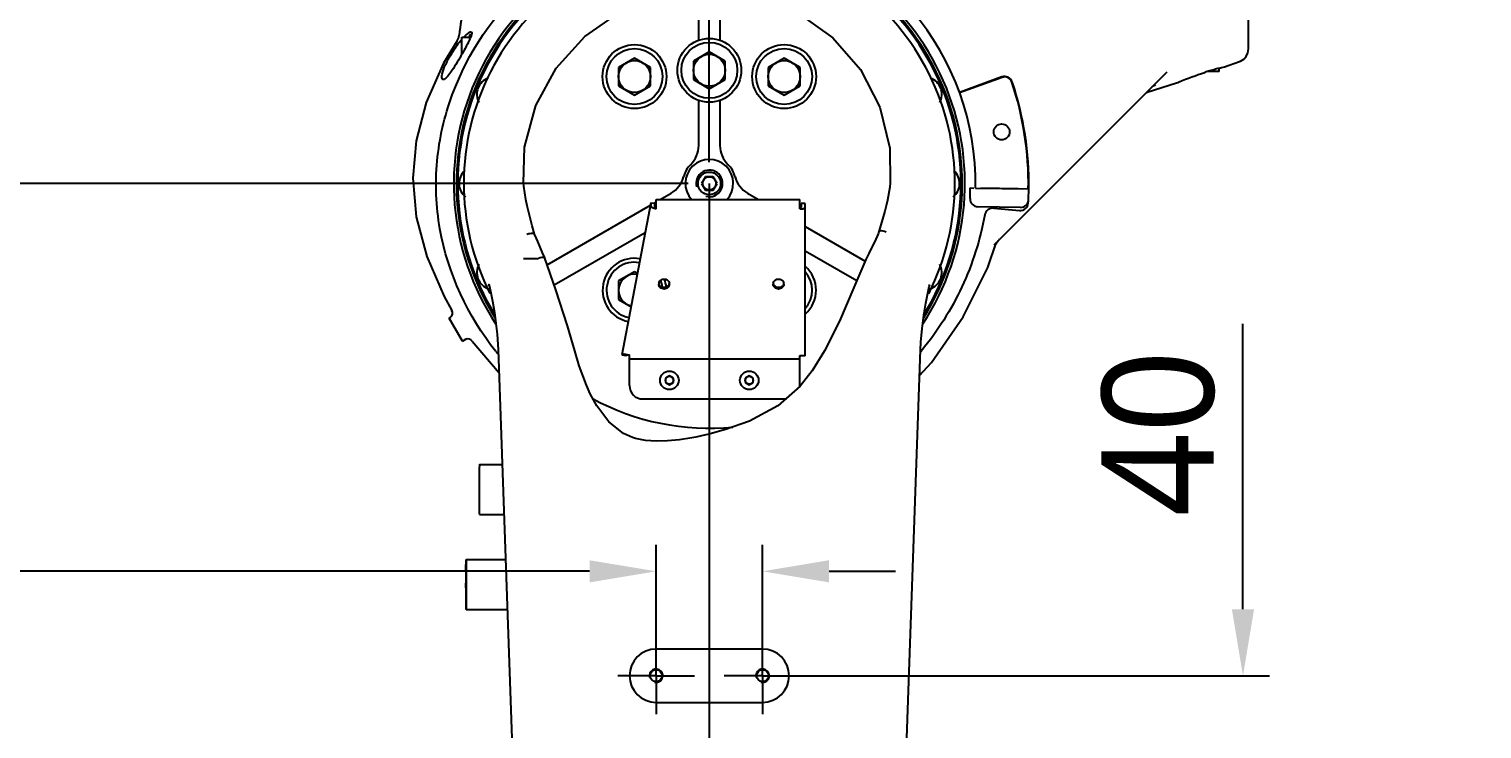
# Model space of a CAD drawing. Header units: millimetres. Extents: x 5828 to 7155, y 123 to 421.
# Drawn here: x 6409.81 to 6437.1, y 283.9 to 297.05 of the extents above; entities that cross this region are included whole.
import ezdxf

# ---------------------------------------------------------------- set-up
doc = ezdxf.new("R2010")
doc.units = ezdxf.units.MM
doc.linetypes.add('CENTER', pattern=[0.6, 0.375, -0.075, 0.075, -0.075])
for name, color, linetype in [('中心线', 7, 'Continuous'), ('外形图', 7, 'Continuous'), ('尺寸标注', 7, 'Continuous')]:
    doc.layers.add(name, color=color, linetype=linetype)
doc.styles.add('微软雅黑', font='msyh.ttc', dxfattribs={"height": 2})
doc.dimstyles.new('尺寸标注_1_20比例', dxfattribs={"dimtxt": 1.5, "dimasz": 1.25, "dimexe": 0.5, "dimexo": 0.4, "dimgap": 0.5, "dimtad": 1, "dimdec": 1, "dimlfac": 20, "dimdsep": 46, "dimtxsty": '微软雅黑', "dimcen": 0.09, "dimadec": 0, "dimazin": 0, "dimtp": 0.01, "dimtm": 0.01, "dimtfac": 1, "dimtdec": 1, "dimtofl": 0, "dimtmove": 0, "dimatfit": 3, "dimfxl": 1, "dimtolj": 1, "dimarcsym": 0})

# ---------------------------------------------------------------- blocks, each defined once
blk = doc.blocks.new('*D1046')
at = {"layer": 'Defpoints', "color": 0}
for p in [(6476.99, 309.876), (6476.99, 306.427), (6422.587, 294.153)]:
    blk.add_point(p, dxfattribs=at)
at = {"layer": '尺寸标注', "color": 0, "linetype": 'Continuous', "lineweight": -2}
for p, q in [((6422.587, 294.553), (6422.587, 310.376)), ((6476.99, 306.827), (6476.99, 310.376)), ((6423.837, 309.876), (6475.74, 309.876))]:
    blk.add_line(p, q, dxfattribs=at)
at = {"layer": '尺寸标注', "color": 0}
for points in [[(6423.837, 310.084), (6423.837, 309.668), (6422.587, 309.876)], [(6475.74, 309.668), (6475.74, 310.084), (6476.99, 309.876)]]:
    blk.add_solid(points, dxfattribs=at)
at = {"layer": '尺寸标注', "color": 0, "insert": (6452.785, 312.557), "char_height": 2, "attachment_point": 2, "style": '微软雅黑'}
blk.add_mtext('\\A1;\\A1;{\\H1.05x;1088}', dxfattribs=at)
blk = doc.blocks.new('*D1047')
at = {"layer": 'Defpoints', "color": 0}
for p in [(6385.235, 306.904), (6429.588, 306.904), (6404.417, 227.15)]:
    blk.add_point(p, dxfattribs=at)
at = {"layer": '尺寸标注', "color": 0, "linetype": 'Continuous', "lineweight": -2}
for p, q in [((6429.188, 306.904), (6384.735, 306.904)), ((6385.235, 228.4), (6385.235, 305.654)), ((6404.017, 227.15), (6384.735, 227.15))]:
    blk.add_line(p, q, dxfattribs=at)
at = {"layer": '尺寸标注', "color": 0}
for points in [[(6385.443, 305.654), (6385.027, 305.654), (6385.235, 306.904)], [(6385.027, 228.4), (6385.443, 228.4), (6385.235, 227.15)]]:
    blk.add_solid(points, dxfattribs=at)
at = {"layer": '尺寸标注', "color": 0, "insert": (6382.552, 267.026), "char_height": 2, "attachment_point": 2, "rotation": 90, "style": '微软雅黑'}
blk.add_mtext('\\A1;\\A1;{\\H1.05x;1595}', dxfattribs=at)
blk = doc.blocks.new('*D1048')
at = {"layer": 'Defpoints', "color": 0}
for p in [(6422.587, 301.154), (6394.481, 294.153), (6422.587, 294.153)]:
    blk.add_point(p, dxfattribs=at)
at = {"layer": '外形图', "color": 0, "linetype": 'Continuous', "lineweight": -2}
for p, q in [((6422.187, 301.154), (6393.981, 301.154)), ((6394.481, 299.904), (6394.481, 295.403)), ((6422.187, 294.153), (6393.981, 294.153))]:
    blk.add_line(p, q, dxfattribs=at)
at = {"layer": '外形图', "color": 0}
for points in [[(6394.689, 299.904), (6394.273, 299.904), (6394.481, 301.154)], [(6394.273, 295.403), (6394.689, 295.403), (6394.481, 294.153)]]:
    blk.add_solid(points, dxfattribs=at)
at = {"layer": '外形图', "color": 0, "insert": (6391.8, 297.654), "char_height": 2, "attachment_point": 2, "rotation": 90, "style": '微软雅黑'}
blk.add_mtext('\\A1;\\A1;{\\H1.05x;140}', dxfattribs=at)
blk = doc.blocks.new('*D1049')
at = {"layer": 'Defpoints', "color": 0}
for p in [(6422.587, 294.153), (6394.481, 252.151), (6423.625, 252.151)]:
    blk.add_point(p, dxfattribs=at)
at = {"layer": '尺寸标注', "color": 0, "linetype": 'Continuous', "lineweight": -2}
for p, q in [((6422.187, 294.153), (6393.981, 294.153)), ((6394.481, 292.903), (6394.481, 253.401)), ((6423.225, 252.151), (6393.981, 252.151))]:
    blk.add_line(p, q, dxfattribs=at)
at = {"layer": '尺寸标注', "color": 0}
for points in [[(6394.689, 292.903), (6394.273, 292.903), (6394.481, 294.153)], [(6394.273, 253.401), (6394.689, 253.401), (6394.481, 252.151)]]:
    blk.add_solid(points, dxfattribs=at)
at = {"layer": '尺寸标注', "color": 0, "insert": (6391.811, 273.152), "char_height": 2, "attachment_point": 2, "rotation": 90, "style": '微软雅黑'}
blk.add_mtext('\\A1;\\A1;{\\H1.05x;840}', dxfattribs=at)
blk = doc.blocks.new('*D1052')
at = {"layer": 'Defpoints', "color": 0}
for p in [(6423.587, 286.865), (6421.587, 284.903), (6423.587, 284.903)]:
    blk.add_point(p, dxfattribs=at)
at = {"layer": '尺寸标注', "color": 0, "linetype": 'Continuous', "lineweight": -2}
for p, q in [((6421.587, 285.303), (6421.587, 287.365)), ((6423.587, 285.303), (6423.587, 287.365)), ((6420.337, 286.865), (6400.121, 286.865)), ((6424.837, 286.865), (6426.087, 286.865))]:
    blk.add_line(p, q, dxfattribs=at)
at = {"layer": '尺寸标注', "color": 0}
for points in [[(6420.337, 286.656), (6420.337, 287.073), (6421.587, 286.865)], [(6424.837, 287.073), (6424.837, 286.656), (6423.587, 286.865)]]:
    blk.add_solid(points, dxfattribs=at)
at = {"layer": '尺寸标注', "color": 0, "insert": (6402.178, 288.45), "char_height": 2, "attachment_point": 5, "style": '微软雅黑'}
blk.add_mtext('\\A1;\\A1;{\\H1.05x;40}', dxfattribs=at)
blk = doc.blocks.new('*D1053')
at = {"layer": 'Defpoints', "color": 0}
for p in [(6423.587, 284.903), (6423.587, 282.903), (6432.61, 282.903)]:
    blk.add_point(p, dxfattribs=at)
at = {"layer": '尺寸标注', "color": 0, "linetype": 'Continuous', "lineweight": -2}
for p, q in [((6432.61, 286.153), (6432.61, 291.517)), ((6423.987, 284.903), (6433.11, 284.903)), ((6423.987, 282.903), (6433.11, 282.903)), ((6432.61, 281.653), (6432.61, 280.403))]:
    blk.add_line(p, q, dxfattribs=at)
at = {"layer": '尺寸标注', "color": 0}
for points in [[(6432.402, 286.153), (6432.819, 286.153), (6432.61, 284.903)], [(6432.819, 281.653), (6432.402, 281.653), (6432.61, 282.903)]]:
    blk.add_solid(points, dxfattribs=at)
at = {"layer": '尺寸标注', "color": 0, "insert": (6431.025, 289.46), "char_height": 2, "attachment_point": 5, "rotation": 90, "style": '微软雅黑'}
blk.add_mtext('\\A1;\\A1;{\\H1.05x;40}', dxfattribs=at)

msp = doc.modelspace()

# ---------------------------------------------------------------- linework, layer by layer
at = {"layer": '中心线', "color": 0, "linetype": 'CENTER', "ltscale": 30}
msp.add_line((6422.5874, 294.1534), (6422.5874, 252.1511), dxfattribs=at)
at = {"layer": '外形图', "color": 0, "linetype": 'Continuous'}
for p, q in [((6432.7129, 296.6791), (6432.7129, 306.5541)), ((6422.3874, 296.8443), (6422.3874, 297.69)), ((6422.7874, 297.6886), (6422.7874, 296.8443)), ((6417.9371, 296.5748), (6417.9371, 296.9036)), ((6417.9371, 296.9036), (6418.0871, 296.9036)), ((6418.0871, 296.862), (6418.0871, 296.9536)), ((6418.0871, 296.9536), (6418.1216, 296.9536)), ((6422.5874, 296.625), (6422.2873, 296.4518)), ((6422.8874, 296.4518), (6422.5874, 296.625)), ((6417.9282, 296.5586), (6417.9253, 296.5536)), ((6421.182, 296.5069), (6420.882, 296.3337)), ((6421.482, 296.3337), (6421.182, 296.5069)), ((6422.2873, 296.4518), (6422.2873, 296.1053)), ((6422.8874, 296.1053), (6422.8874, 296.4518)), ((6423.9927, 296.5069), (6423.6927, 296.3337)), ((6424.2927, 296.3337), (6423.9927, 296.5069)), ((6432.2629, 296.3429), (6432.5473, 296.4437)), ((6420.882, 296.3337), (6420.882, 295.9873)), ((6421.482, 295.9873), (6421.482, 296.3337)), ((6422.2873, 296.1053), (6422.5874, 295.9321)), ((6422.5874, 295.9321), (6422.8874, 296.1053)), ((6423.6927, 296.3337), (6423.6927, 295.9873)), ((6424.2927, 295.9873), (6424.2927, 296.3337)), ((6428.0831, 296.1537), (6427.2861, 295.8636)), ((6428.086, 296.1456), (6427.289, 295.8556)), ((6427.9352, 293.0009), (6431.1833, 296.249)), ((6432.1629, 296.2536), (6431.9395, 296.2536)), ((6432.1629, 296.2536), (6432.1629, 296.3176)), ((6420.882, 295.9873), (6421.182, 295.814)), ((6421.182, 295.814), (6421.482, 295.9873)), ((6423.6927, 295.9873), (6423.9927, 295.814)), ((6423.9927, 295.814), (6424.2927, 295.9873)), ((6430.797, 295.8627), (6430.8091, 295.8663)), ((6430.8091, 295.8663), (6431.3629, 296.0403)), ((6430.9537, 295.9978), (6430.9688, 296.0031)), ((6430.9688, 296.0031), (6430.9684, 296.003)), ((6422.3874, 294.8676), (6422.3874, 295.7128)), ((6422.7874, 295.7128), (6422.7874, 294.8676)), ((6419.0951, 294.1639), (6419.0951, 294.164)), ((6422.5152, 294.2784), (6422.443, 294.1534)), ((6422.6595, 294.2784), (6422.5152, 294.2784)), ((6422.7317, 294.1534), (6422.6595, 294.2784)), ((6425.9854, 294.1651), (6425.9855, 294.1653)), ((6421.6669, 293.8529), (6421.8689, 293.9696)), ((6422.443, 294.1534), (6422.5152, 294.0284)), ((6422.5152, 294.0284), (6422.6595, 294.0284)), ((6422.6595, 294.0284), (6422.7317, 294.1534)), ((6423.3059, 293.9696), (6423.5078, 293.8529)), ((6427.4834, 293.8679), (6427.4869, 294.0679)), ((6427.4869, 294.0679), (6427.5583, 294.0667)), ((6427.5869, 294.0662), (6428.5868, 294.0487)), ((6428.3868, 294.0522), (6427.6869, 294.0644)), ((6428.5833, 293.8487), (6428.5868, 294.0487)), ((6419.1644, 293.7296), (6419.1381, 293.8516)), ((6419.5401, 292.6251), (6421.48, 293.745)), ((6421.4887, 293.7912), (6420.946, 290.9292)), ((6421.4887, 293.7912), (6421.4887, 293.7228)), ((6421.4887, 293.7912), (6421.5627, 293.7793)), ((6421.5444, 293.7823), (6421.5858, 293.8061)), ((6421.5627, 293.7109), (6421.5627, 293.7793)), ((6421.5873, 293.6727), (6421.5873, 293.8529)), ((6421.5873, 293.8529), (6424.2875, 293.8529)), ((6424.2875, 293.6727), (6424.2875, 293.8529)), ((6424.3125, 293.7754), (6424.3125, 293.7069)), ((6424.3875, 293.7754), (6424.3125, 293.7754)), ((6424.3875, 290.9193), (6424.3875, 293.7754)), ((6425.9328, 293.8378), (6425.9075, 293.731)), ((6428.4307, 293.7014), (6427.6308, 293.7153)), ((6427.9292, 293.6861), (6428.4135, 293.6437)), ((6419.3064, 293.2), (6419.2616, 293.3556)), ((6424.3875, 293.3451), (6425.515, 292.6941)), ((6425.8101, 293.3748), (6425.7727, 293.2475)), ((6419.3395, 293.1176), (6419.3062, 293.2008)), ((6419.3643, 293.0593), (6419.3395, 293.1176)), ((6419.3395, 293.1176), (6419.3395, 293.1176)), ((6421.3816, 293.2263), (6419.675, 292.241)), ((6428.0444, 293.11), (6428.0491, 293.1148)), ((6419.4558, 292.8476), (6419.3643, 293.0593)), ((6419.4955, 292.752), (6419.4558, 292.8476)), ((6425.3573, 292.3233), (6424.3875, 292.8832)), ((6425.5814, 292.8341), (6425.5585, 292.7887)), ((6425.6666, 293.004), (6425.5814, 292.8341)), ((6425.6872, 293.0473), (6425.6666, 293.0039)), ((6427.8184, 292.5757), (6427.972, 293.0377)), ((6427.9468, 292.9505), (6427.9448, 292.9447)), ((6427.9468, 292.9504), (6427.9488, 292.9562)), ((6427.9549, 292.9722), (6427.9573, 292.9779)), ((6427.9573, 292.9779), (6427.9597, 292.9836)), ((6427.9597, 292.9836), (6427.9623, 292.9895)), ((6419.3506, 292.7343), (6419.0968, 292.7343)), ((6419.4957, 292.7516), (6419.4955, 292.752)), ((6425.5285, 292.7258), (6425.5284, 292.7257)), ((6425.5585, 292.7887), (6425.5285, 292.7258)), ((6421.182, 292.4928), (6420.882, 292.3196)), ((6420.882, 292.3196), (6420.882, 291.9732)), ((6421.2366, 292.4613), (6421.182, 292.4928)), ((6420.882, 291.9732), (6421.1181, 291.8369)), ((6417.6989, 291.6198), (6417.7294, 291.6374)), ((6417.949, 291.1868), (6417.6989, 291.6198)), ((6417.949, 291.1868), (6418.0159, 291.2254)), ((6418.134, 291.191), (6418.6376, 290.5928)), ((6420.946, 290.9292), (6420.9819, 290.9461)), ((6420.946, 290.9292), (6421.0199, 290.9173)), ((6421.0199, 290.9173), (6421.0528, 290.9328)), ((6421.0873, 290.3535), (6421.0873, 290.9334)), ((6424.2875, 290.3535), (6424.2875, 290.9193)), ((6424.7486, 291.0046), (6424.5212, 290.631)), ((6424.2875, 290.8535), (6421.0873, 290.8535)), ((6420.3517, 290.201), (6420.2787, 290.3645)), ((6421.8373, 290.5401), (6421.7623, 290.4968)), ((6421.7623, 290.4968), (6421.7623, 290.4102)), ((6421.7623, 290.4102), (6421.8373, 290.3669)), ((6421.9123, 290.4968), (6421.8373, 290.5401)), ((6421.8373, 290.3669), (6421.9123, 290.4102)), ((6421.9123, 290.4102), (6421.9123, 290.4968)), ((6423.3374, 290.5401), (6423.2624, 290.4968)), ((6423.2624, 290.4968), (6423.2624, 290.4102)), ((6423.2624, 290.4102), (6423.3374, 290.3669)), ((6423.4124, 290.4968), (6423.3374, 290.5401)), ((6423.3374, 290.3669), (6423.4124, 290.4102)), ((6423.4124, 290.4102), (6423.4124, 290.4968)), ((6420.3517, 290.201), (6420.3517, 290.2009)), ((6421.3373, 290.1035), (6424.0374, 290.1035)), ((6423.3411, 289.6858), (6422.8693, 289.5222)), ((6421.1452, 289.3801), (6420.9759, 289.4562)), ((6421.1987, 289.3631), (6421.1452, 289.3801)), ((6422.332, 289.3877), (6422.2558, 289.3727)), ((6422.522, 289.4284), (6422.332, 289.3877)), ((6422.5548, 289.4357), (6422.522, 289.4284)), ((6422.5824, 289.4419), (6422.555, 289.4357)), ((6422.6499, 289.4603), (6422.5823, 289.4419)), ((6422.5903, 289.4301), (6422.5827, 289.442)), ((6422.5874, 289.4295), (6422.5874, 289.3313)), ((6422.8449, 289.515), (6422.6499, 289.4603)), ((6422.8693, 289.5222), (6422.8449, 289.515)), ((6418.2699, 288.8731), (6418.6977, 288.8731)), ((6418.2699, 287.9331), (6418.7305, 287.9331)), ((6418.0197, 287.088), (6418.76, 287.088)), ((6418.0197, 286.148), (6418.7928, 286.148)), ((6423.5874, 285.4029), (6421.5873, 285.4029)), ((6421.5873, 284.4029), (6423.5874, 284.4029))]:
    msp.add_line(p, q, dxfattribs=at)
at = {"layer": '外形图', "color": 0}
for p, q in [((6421.5873, 284.9029), (6421.5873, 285.6237)), ((6423.5874, 284.9029), (6423.5874, 285.6237)), ((6421.5873, 284.9029), (6420.8665, 284.9029)), ((6421.5873, 284.9029), (6421.5873, 284.1822)), ((6421.5873, 284.9029), (6422.3081, 284.9029)), ((6423.5874, 284.9029), (6422.8667, 284.9029)), ((6423.5874, 284.9029), (6423.5874, 284.1822)), ((6423.5874, 284.9029), (6424.3082, 284.9029))]:
    msp.add_line(p, q, dxfattribs=at)
at = {"layer": '外形图', "color": 0, "linetype": 'Continuous'}
for points in [[(6419.0946, 294.1635), (6419.1189, 294.8323), (6419.3266, 295.6145), (6419.711, 296.3194), (6420.2476, 296.9141), (6420.9074, 297.3707), (6421.6583, 297.6669), (6422.308, 297.7768)], [(6422.856, 297.7748), (6423.5141, 297.6572), (6424.2574, 297.3533), (6424.9054, 296.89), (6425.4254, 296.2916), (6425.7893, 295.5884), (6425.9756, 294.8149), (6425.9855, 294.1653)], [(6417.8493, 296.8315), (6417.5964, 296.41), (6417.2674, 295.6722), (6417.079, 294.9562), (6417.0177, 294.2504), (6417.0827, 293.5246), (6417.2811, 292.7774), (6417.6095, 292.0264), (6417.7533, 291.7675)], [(6432.5474, 296.4437), (6432.5652, 296.4509), (6432.6234, 296.4873), (6432.6705, 296.5397), (6432.7018, 296.6052), (6432.7129, 296.679)], [(6430.8905, 295.9562), (6430.9046, 295.9691), (6430.921, 295.981), (6430.9374, 295.9904), (6430.9537, 295.9978)], [(6419.1381, 293.8516), (6419.1011, 294.1001), (6419.0951, 294.1639)], [(6425.985, 294.1657), (6425.9755, 294.0839), (6425.9328, 293.8378)], [(6419.2616, 293.3556), (6419.1887, 293.6299), (6419.1644, 293.7296)], [(6425.9075, 293.731), (6425.8817, 293.6327), (6425.8101, 293.3748)], [(6425.773, 293.2484), (6425.762, 293.2203), (6425.6872, 293.0473)], [(6428, 293.056), (6428.0053, 293.0634), (6428.0108, 293.0709), (6428.0167, 293.0786), (6428.023, 293.0863), (6428.0297, 293.0941), (6428.0368, 293.102), (6428.0444, 293.11)], [(6427.9488, 292.9562), (6427.9507, 292.9613), (6427.9527, 292.9667), (6427.9549, 292.9722)], [(6427.9623, 292.9895), (6427.9651, 292.9955), (6427.9681, 293.0016)], [(6427.9681, 293.0016), (6427.9712, 293.0079), (6427.9746, 293.0142), (6427.9781, 293.0208)], [(6427.9781, 293.0208), (6427.982, 293.0275), (6427.9861, 293.0344), (6427.9904, 293.0415)], [(6427.9904, 293.0415), (6427.9951, 293.0487), (6428, 293.056)], [(6420.0585, 291.008), (6419.9258, 291.4777), (6419.7061, 292.1525), (6419.4957, 292.7516)], [(6425.5284, 292.7257), (6425.3035, 292.1969), (6425.0326, 291.5671), (6424.7486, 291.0046)], [(6426.5355, 290.5465), (6426.7584, 290.7859), (6427.3539, 291.6438), (6427.8184, 292.5757)], [(6426.5522, 291.0291), (6426.5605, 291.1701), (6426.5838, 291.4282), (6426.6163, 291.6792), (6426.6529, 291.9055), (6426.6889, 292.0915), (6426.7175, 292.2169), (6426.728, 292.2566)], [(6418.4618, 292.2126), (6418.4483, 292.252), (6418.451, 292.2409), (6418.4785, 292.1259), (6418.5158, 291.9387), (6418.5514, 291.7258), (6418.58, 291.5204), (6418.6023, 291.3175), (6418.6171, 291.1244), (6418.6225, 291.0296)], [(6418.6223, 291.0312), (6418.9209, 282.4801), (6418.9061, 273.7102), (6418.5746, 264.9874), (6417.9553, 256.579)], [(6420.2787, 290.3645), (6420.1449, 290.7246), (6420.0583, 291.0093)], [(6427.2193, 256.5801), (6426.6002, 264.9869), (6426.2686, 273.7105), (6426.2539, 282.4811), (6426.5524, 291.0314)], [(6424.5211, 290.6308), (6424.2946, 290.3467), (6423.8735, 289.9768), (6423.3411, 289.6858)], [(6420.9759, 289.4562), (6420.6991, 289.6739), (6420.4743, 289.973), (6420.3517, 290.2009)], [(6422.2558, 289.3727), (6422.0267, 289.3358), (6421.8044, 289.3143), (6421.5913, 289.3102), (6421.3896, 289.325), (6421.1987, 289.3631)]]:
    msp.add_lwpolyline(points, dxfattribs=at)
for centre, radius in [((6421.182, 296.1605), 0.6), ((6421.182, 296.1605), 0.525), ((6422.5874, 296.2786), 0.6), ((6422.5874, 296.2786), 0.525), ((6423.9927, 296.1605), 0.6), ((6423.9927, 296.1605), 0.525), ((6421.182, 296.1605), 0.3), ((6422.5874, 296.2786), 0.3), ((6423.9927, 296.1605), 0.3), ((6428.078, 295.1216), 0.15), ((6422.5874, 294.1534), 0.2125), ((6422.5874, 294.1534), 0.125), ((6421.8373, 290.4535), 0.175), ((6423.3374, 290.4535), 0.175), ((6421.8373, 290.4535), 0.075), ((6423.3374, 290.4535), 0.075), ((6421.5873, 284.9029), 0.1125), ((6423.5874, 284.9029), 0.1125)]:
    msp.add_circle(centre, radius, dxfattribs=at)
for centre, radius, start, end in [((6422.5874, 294.1534), 5.0003, 359, 81.36363), ((6422.5874, 294.1534), 4.8003, 99.08584, 213.39385), ((6422.5874, 294.1534), 4.7503, 99.15871, 212.04565), ((6422.5874, 294.1534), 4.7253, 99.26819, 211.44089), ((6422.5874, 294.1534), 4.7503, 327.95227, 80.84129), ((6422.5874, 294.1534), 4.8003, 326.62591, 80.91416), ((6422.5874, 294.1534), 4.7253, 328.5436, 80.73278), ((6422.5874, 294.1534), 4.612, 99.31628, 206.69211), ((6422.5874, 294.1534), 4.612, 333.2877, 79.71098), ((6463.1208, 290.9259), 45.63, 171.72407, 172.43103), ((6417.8924, 297.013), 0.2376, 344.40626, 345.92248), ((6416.9864, 297.3599), 1.2086, 335.74185, 336.59606), ((6411.9552, 299.9591), 6.8731, 330.34642, 330.50166), ((6418.5452, 295.8278), 0.325, 110.00907, 208.79575), ((6426.6296, 295.8278), 0.325, 331.20425, 69.99092), ((6428.1344, 296.0127), 0.15, 18.53072, 110), ((6428.1344, 296.0127), 0.1414, 18.53072, 110), ((6433.55, 291.0505), 5.4469, 107.18496, 107.71587), ((6433.5525, 291.0426), 5.4553, 107.00761, 107.18568), ((6433.4997, 291.2168), 5.2732, 104.64885, 107.01235), ((6422.5874, 294.1534), 5.9918, 359, 18.53072), ((6422.5874, 294.1534), 6.0003, 358.99238, 18.53072), ((6421.8873, 294.8676), 0.5, 314.427, 0), ((6423.2874, 294.8676), 0.5, 180, 225.573), ((6422.5874, 294.1534), 0.5, 134.427, 165.573), ((6422.5874, 294.1534), 0.45, 317.73505, 222.26495), ((6422.5874, 294.1534), 0.5, 14.427, 45.573), ((6418.2121, 294.1534), 0.325, 132.84256, 231.27339), ((6421.6188, 294.4026), 0.5, 300, 345.573), ((6422.5874, 294.1534), 0.25, 255, 195), ((6423.5559, 294.4026), 0.5, 194.427, 240), ((6426.9626, 294.1534), 0.325, 308.72661, 47.15745), ((6424.2876, 293.9573), 0.2846, 269.96811, 275.0141), ((6427.6334, 293.8653), 0.15, 179, 269), ((6428.4266, 293.7932), 0.15, 265, 356.46928), ((6428.4333, 293.8514), 0.15, 269, 359), ((6422.5874, 294.1534), 6.0003, 356.46928, 356.74811), ((6419.3133, 292.7151), 0.502, 98.39849, 108.12366), ((6418.5452, 292.4791), 0.325, 151.66475, 250.86423), ((6421.182, 292.1464), 0.6, 79.74953, 258.77457), ((6421.182, 292.1464), 0.525, 79.82182, 258.70768), ((6423.9927, 292.1464), 0.6, 311.88845, 48.11155), ((6426.6296, 292.4791), 0.325, 289.13578, 28.33526), ((6421.182, 292.1464), 0.3, 80.23815, 258.28857), ((6421.7258, 292.2631), 0.0885, 171.535, 179.9769), ((6421.7268, 292.2889), 0.0895, 188.42307, 196.41482), ((6421.7264, 292.2888), 0.0891, 196.42015, 197.57706), ((6421.182, 292.1464), 0.525, 5.99591, 20.93635), ((6421.182, 292.1464), 0.6, 5.50513, 20), ((6421.7482, 292.2888), 0.0891, 342.49537, 343.57885), ((6421.7478, 292.2889), 0.0895, 343.58427, 351.54259), ((6421.7489, 292.2631), 0.0885, 0.02297, 8.43048), ((6423.8759, 292.2631), 0.0885, 171.51544, 179.97682), ((6423.8769, 292.289), 0.0895, 188.40398, 196.41407), ((6423.8765, 292.2888), 0.0891, 196.41933, 197.63113), ((6423.8984, 292.2888), 0.0891, 342.49681, 343.57897), ((6423.898, 292.2889), 0.0895, 343.58443, 351.58659), ((6423.899, 292.2631), 0.0885, 0.02289, 8.47194), ((6423.9927, 292.1464), 0.525, 318.86765, 41.13235), ((6417.6671, 291.7169), 0.1, 308.02085, 30.40427), ((6418.0535, 291.1317), 0.1, 36.40092, 119.99868), ((6422.7404, 294.3078), 5.3204, 218.50747, 219.22796), ((6421.0619, 291.2729), 0.3405, 268.43478, 268.93727), ((6421.0619, 291.2725), 0.3401, 268.93694, 269.78767), ((6421.0621, 291.2633), 0.3308, 269.75229, 274.37201), ((6424.3561, 291.2352), 0.3233, 257.73354, 262.10947), ((6424.3562, 291.2347), 0.3228, 262.0937, 262.37647), ((6422.1779, 294.6173), 5.6878, 320.36121, 320.64567), ((6421.3373, 290.3535), 0.25, 180, 270), ((6424.0374, 290.3535), 0.25, 356.61167, 0), ((6422.5874, 294.1534), 4.6003, 241.48091, 275.52897), ((6421.5873, 284.9029), 0.5, 90, 270), ((6423.5874, 284.9029), 0.5, 270, 90), ((6421.5873, 284.9029), 0.125, 255, 195), ((6423.5874, 284.9029), 0.125, 255, 195)]:
    msp.add_arc(centre, radius, start, end, dxfattribs=at)
for points, knots in [([(6418.577, 290.9952), (6418.0515, 291.6557), (6417.487, 292.8694), (6417.4183, 294.5792), (6417.8054, 296.2485), (6419.0416, 298.0656), (6420.5682, 298.9352), (6421.3781, 299.1777)], [0, 0, 0, 0, 0.2493816, 0.3749821, 0.5006147, 0.7502288, 1, 1, 1, 1]), ([(6417.9803, 296.9062), (6418.0048, 296.9313), (6418.0439, 296.9662), (6418.0916, 297.0036), (6418.1115, 297.0036)], [0, 0, 0, 0, 0.6377199, 1, 1, 1, 1]), ([(6418.1213, 296.9492), (6418.1199, 296.9441), (6418.1126, 296.9205), (6418.1032, 296.8976), (6418.0955, 296.8798)], [0, 0, 0, 0, 0.2139456, 1, 1, 1, 1]), ([(6418.1115, 297.0036), (6418.1219, 297.0036), (6418.1299, 296.9773), (6418.1246, 296.9621), (6418.1229, 296.9552)], [0, 0, 0, 0, 0.5948568, 1, 1, 1, 1]), ([(6417.7232, 296.5536), (6417.7398, 296.5822), (6417.8046, 296.6884), (6417.877, 296.7906), (6417.9372, 296.8594)], [0, 0, 0, 0, 0.2656285, 1, 1, 1, 1]), ([(6418.0883, 296.8634), (6418.0784, 296.8414), (6418.0312, 296.7436), (6417.979, 296.6483), (6417.9373, 296.5747)], [0, 0, 0, 0, 0.2216565, 1, 1, 1, 1]), ([(6417.5704, 296.2053), (6417.5814, 296.2615), (6417.6293, 296.3808), (6417.6881, 296.4932), (6417.7232, 296.5536)], [0, 0, 0, 0, 0.4508354, 1, 1, 1, 1]), ([(6417.9253, 296.5536), (6417.8935, 296.4977), (6417.832, 296.3935), (6417.7417, 296.2517), (6417.6683, 296.1584), (6417.6138, 296.1035), (6417.59, 296.1036)], [0, 0, 0, 0, 0.3398119, 0.6433588, 0.8741292, 1, 1, 1, 1]), ([(6417.59, 296.1036), (6417.5846, 296.1036), (6417.5669, 296.112), (6417.5625, 296.1545), (6417.5664, 296.1851), (6417.5704, 296.2053)], [0, 0, 0, 0, 0.1440547, 0.4575888, 1, 1, 1, 1]), ([(6431.3629, 296.0403), (6431.3784, 296.0469), (6431.5516, 296.1214), (6431.7289, 296.1869), (6431.8925, 296.2392)], [0, 0, 0, 0, 0.0891872, 1, 1, 1, 1]), ([(6432.1661, 296.3186), (6432.1798, 296.3222), (6432.2119, 296.3312), (6432.2449, 296.3367), (6432.2629, 296.3429)], [0, 0, 0, 0, 0.426203, 1, 1, 1, 1]), ([(6421.5873, 293.6727), (6421.5633, 293.6766), (6421.5307, 293.6857), (6421.498, 293.7048), (6421.4887, 293.7174), (6421.4887, 293.7228)], [0, 0, 0, 0, 0.6343923, 0.8593937, 1, 1, 1, 1]), ([(6421.5627, 293.7109), (6421.5627, 293.7075), (6421.5731, 293.7015), (6421.5813, 293.6994), (6421.5873, 293.6984)], [0, 0, 0, 0, 0.3590081, 1, 1, 1, 1]), ([(6424.3125, 293.7069), (6424.3125, 293.7038), (6424.3014, 293.6989), (6424.2934, 293.6984), (6424.2875, 293.6984)], [0, 0, 0, 0, 0.3472235, 1, 1, 1, 1]), ([(6424.3125, 293.6738), (6424.3226, 293.6747), (6424.3414, 293.6776), (6424.367, 293.6847), (6424.3875, 293.6971), (6424.3875, 293.7069)], [0, 0, 0, 0, 0.3559928, 0.6523325, 1, 1, 1, 1]), ([(6427.9292, 293.6861), (6427.892, 293.6893), (6427.8125, 293.6698), (6427.7669, 293.5998), (6427.7603, 293.5632)], [0, 0, 0, 0, 0.5010813, 1, 1, 1, 1]), ([(6427.7603, 293.5632), (6427.6768, 293.0978), (6427.3862, 292.1854), (6426.8757, 291.3762), (6426.5759, 291.0106)], [0, 0, 0, 0, 0.4999762, 1, 1, 1, 1]), ([(6425.7725, 293.2459), (6425.7749, 293.2522), (6425.8179, 293.2815), (6425.8683, 293.257), (6425.9067, 293.2457)], [0, 0, 0, 0, 0.1424959, 1, 1, 1, 1]), ([(6419.4955, 292.7521), (6419.4933, 292.7576), (6419.4357, 292.7746), (6419.3912, 292.7438), (6419.3491, 292.7278)], [0, 0, 0, 0, 0.1163015, 1, 1, 1, 1]), ([(6421.8373, 292.2631), (6421.8373, 292.2389), (6421.8141, 292.1878), (6421.7373, 292.1596), (6421.6605, 292.1878), (6421.6373, 292.2389), (6421.6373, 292.2631)], [0, 0, 0, 0, 0.2445103, 0.4999919, 0.7554773, 1, 1, 1, 1]), ([(6421.6383, 292.2761), (6421.6415, 292.2982), (6421.6672, 292.3416), (6421.7373, 292.365), (6421.8075, 292.3416), (6421.8331, 292.2981), (6421.8364, 292.2761)], [0, 0, 0, 0, 0.2450098, 0.4999977, 0.7549828, 1, 1, 1, 1]), ([(6421.8332, 292.262), (6421.8271, 292.2428), (6421.8003, 292.2073), (6421.7374, 292.1885), (6421.6745, 292.2072), (6421.6476, 292.2427), (6421.6415, 292.2619)], [0, 0, 0, 0, 0.2455999, 0.499977, 0.7543669, 1, 1, 1, 1]), ([(6423.9874, 292.2631), (6423.9874, 292.2389), (6423.9643, 292.1878), (6423.8874, 292.1596), (6423.8106, 292.1878), (6423.7874, 292.2389), (6423.7874, 292.2631)], [0, 0, 0, 0, 0.2445103, 0.4999919, 0.7554773, 1, 1, 1, 1]), ([(6423.7884, 292.2761), (6423.7917, 292.2982), (6423.8173, 292.3416), (6423.8874, 292.365), (6423.9575, 292.3416), (6423.9832, 292.2982), (6423.9865, 292.2761)], [0, 0, 0, 0, 0.2450031, 0.4999842, 0.7549801, 1, 1, 1, 1]), ([(6423.9833, 292.2621), (6423.9773, 292.2428), (6423.9504, 292.2073), (6423.8875, 292.1885), (6423.8247, 292.2072), (6423.7977, 292.2427), (6423.7916, 292.2619)], [0, 0, 0, 0, 0.2456032, 0.4999614, 0.7543494, 1, 1, 1, 1]), ([(6421.0142, 290.9359), (6421.0064, 290.9372), (6420.9961, 290.9391), (6420.9858, 290.9431), (6420.9823, 290.945), (6420.9819, 290.9461)], [0, 0, 0, 0, 0.6911597, 0.8952628, 1, 1, 1, 1]), ([(6421.0526, 290.9326), (6421.0491, 290.9327), (6421.0362, 290.9332), (6421.0234, 290.9345), (6421.0142, 290.9359)], [0, 0, 0, 0, 0.2726259, 1, 1, 1, 1]), ([(6424.3875, 290.9193), (6424.3875, 290.9171), (6424.3781, 290.9139), (6424.3648, 290.9122), (6424.3407, 290.9118), (6424.3232, 290.9135), (6424.3133, 290.9148)], [0, 0, 0, 0, 0.0867325, 0.2926511, 0.6067268, 1, 1, 1, 1]), ([(6418.2699, 288.8731), (6418.2691, 288.8731), (6418.2698, 288.8684), (6418.2683, 288.8633), (6418.2684, 288.8512), (6418.2673, 288.8283), (6418.2668, 288.7888), (6418.2658, 288.7313), (6418.2652, 288.6609), (6418.2645, 288.5501), (6418.2643, 288.4631), (6418.2643, 288.4031)], [0, 0, 0, 0, 0.0049626, 0.019398, 0.0432579, 0.0763342, 0.168727, 0.293058, 0.444573, 0.6173828, 1, 1, 1, 1]), ([(6418.2643, 288.4031), (6418.2643, 288.3248), (6418.2641, 288.2072), (6418.2671, 288.0506), (6418.2654, 287.972), (6418.2699, 287.9331)], [0, 0, 0, 0, 0.5000365, 0.7500473, 1, 1, 1, 1]), ([(6418.0172, 286.618), (6418.0172, 286.6964), (6418.0186, 286.853), (6418.0157, 287.0098), (6418.0197, 287.088)], [0, 0, 0, 0, 0.5000099, 1, 1, 1, 1]), ([(6418.0197, 287.088), (6418.0204, 287.088), (6418.0192, 287.0832), (6418.0207, 287.0782), (6418.0202, 287.0661), (6418.021, 287.0432), (6418.021, 287.0037), (6418.0215, 286.9462), (6418.0218, 286.8758), (6418.0221, 286.765), (6418.0222, 286.678), (6418.0222, 286.618)], [0, 0, 0, 0, 0.004853, 0.0192545, 0.0430983, 0.0761673, 0.1685623, 0.2929104, 0.4444533, 0.6172987, 1, 1, 1, 1]), ([(6418.0197, 286.148), (6418.0189, 286.148), (6418.0202, 286.1528), (6418.0186, 286.1578), (6418.0192, 286.17), (6418.0184, 286.1928), (6418.0183, 286.2323), (6418.0178, 286.2899), (6418.0176, 286.3602), (6418.0173, 286.471), (6418.0172, 286.5581), (6418.0172, 286.618)], [0, 0, 0, 0, 0.004853, 0.0192545, 0.0430983, 0.0761673, 0.1685623, 0.2929104, 0.4444533, 0.6172987, 1, 1, 1, 1]), ([(6418.0222, 286.618), (6418.0222, 286.5397), (6418.0207, 286.383), (6418.0237, 286.2262), (6418.0197, 286.148)], [0, 0, 0, 0, 0.5000099, 1, 1, 1, 1])]:
    msp.add_open_spline(points, degree=3, knots=knots, dxfattribs=at)
for points in [[(6417.8492, 296.8315), (6417.8697, 296.8626), (6417.8835, 296.8993), (6417.8884, 296.9362)], [(6419.3071, 293.1978), (6419.2987, 293.2191), (6419.2625, 293.215), (6419.2399, 293.2116)]]:
    msp.add_open_spline(points, degree=3, dxfattribs=at)

# ---------------------------------------------------------------- dimensions: what is measured, and where the dimension line sits
dim = msp.add_linear_dim(base=(6394.481, 294.1534), p1=(6422.5874, 301.1538), p2=(6422.5874, 294.1534), angle=270, text='\\A1;{\\H1.05x;140}', dimstyle='尺寸标注_1_20比例', override={"dimtxsty": '微软雅黑'}, dxfattribs=at)
dim.commit()
dim.dimension.update_dxf_attribs({"geometry": '*D1048', "text_midpoint": (6394.481, 297.6536), "dimtype": 160})
at = {"layer": '尺寸标注', "color": 0, "linetype": 'Continuous'}
for base, p1, p2, text, picture, middle in [((6476.99, 309.876), (6422.5874, 294.1534), (6476.99, 306.4269), '\\A1;{\\H1.05x;1088}', '*D1046', (6452.785, 309.876)), ((6423.5874, 286.8646), (6421.5873, 284.9029), (6423.5874, 284.9029), '\\A1;{\\H1.05x;40}', '*D1052', (6402.1776, 286.8646))]:
    dim = msp.add_linear_dim(base=base, p1=p1, p2=p2, text=text, dimstyle='尺寸标注_1_20比例', override={"dimtxsty": '微软雅黑'}, dxfattribs=at)
    dim.commit()
    dim.dimension.update_dxf_attribs({"geometry": picture, "text_midpoint": middle, "dimtype": 160})
for base, p1, p2, angle, text, override, picture, middle in [((6385.2349, 306.9041), (6404.4172, 227.1497), (6429.5878, 306.9041), 90, '\\A1;{\\H1.05x;1595}', {"dimtxsty": '微软雅黑'}, '*D1047', (6385.2349, 267.0258)), ((6394.481, 252.1511), (6422.5874, 294.1534), (6423.6251, 252.1511), 270, '\\A1;{\\H1.05x;840}', {"dimtxsty": '微软雅黑'}, '*D1049', (6394.481, 273.1523)), ((6432.6105, 282.9028), (6423.5874, 284.9029), (6423.5874, 282.9028), 90, '\\A1;{\\H1.05x;40}', {"dimtxsty": '微软雅黑', "dimfxlon": 0}, '*D1053', (6432.6105, 289.46))]:
    dim = msp.add_linear_dim(base=base, p1=p1, p2=p2, angle=angle, text=text, dimstyle='尺寸标注_1_20比例', override=override, dxfattribs=at)
    dim.commit()
    dim.dimension.update_dxf_attribs({"geometry": picture, "text_midpoint": middle, "dimtype": 160})

doc.saveas('drawing.dxf')
